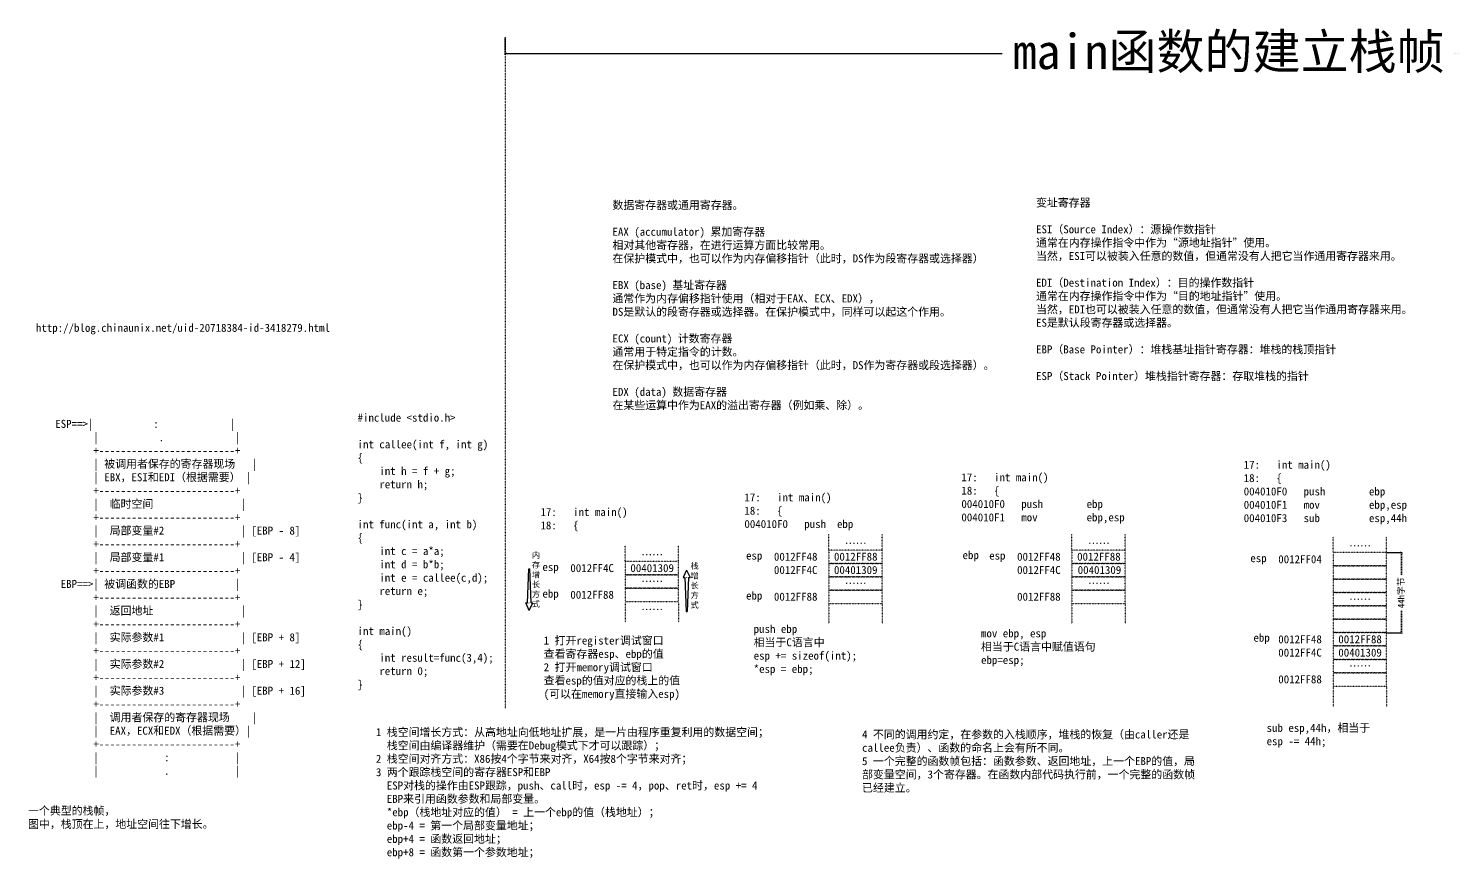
# Model space of a CAD drawing. Header units: millimetres. Extents: x 4752 to 29114, y 1106 to 4893.
# Drawn here: x 4752 to 7422, y 1106 to 2661 of the extents above; entities that cross this region are included whole.
import ezdxf

# ---------------------------------------------------------------- set-up
doc = ezdxf.new("R2010")
doc.units = ezdxf.units.MM
doc.linetypes.add('ACAD_ISO07W100', pattern=[3, 0, -3])
doc.linetypes.add('DOT', pattern=[0.25, 0, -0.25])
doc.layers.add('arrow', color=7, linetype='Continuous')
doc.styles.get("Standard").update_dxf_attribs({"font": ''})
doc.styles.add('w', font='', dxfattribs={"height": 15})
doc.styles.get('Standard').set_extended_font_data('SimSun')
doc.styles.get('w').set_extended_font_data('SimSun')
doc.dimstyles.new('w', dxfattribs={"dimscale": 3, "dimtxt": 4, "dimasz": 1.5, "dimexe": 1.25, "dimexo": 0.625, "dimtad": 0, "dimtxsty": 'Standard', "dimblk": 'ARCHTICK', "dimcen": 2.5, "dimclrd": 5, "dimclre": 5, "dimclrt": 5, "dimadec": 1, "dimazin": 0, "dimtfac": 1, "dimtmove": 0, "dimatfit": 3, "dimfxl": 1, "dimarcsym": 0})

# ---------------------------------------------------------------- blocks, each defined once
blk = doc.blocks.new('b')
at = {"linetype": 'DOT'}
blk.add_lwpolyline([(-100, 0), (0, 0), (0, 25), (-100, 25)], close=True, dxfattribs=at)
blk = doc.blocks.new('_ArchTick')
at = {"color": 0, "linetype": 'ByBlock', "const_width": 0.15}
blk.add_lwpolyline([(-0.5, -0.5), (0.5, 0.5)], dxfattribs=at)
blk = doc.blocks.new('*D6')
at = {"color": 5, "linetype": 'ACAD_ISO07W100', "lineweight": -2}
for p, q in [((7298.7, 1678.9), (7328.7, 1678.9)), ((7324.9, 1678.9), (7324.9, 1634.9)), ((7324.9, 1528.9), (7324.9, 1572.9)), ((7298.7, 1528.9), (7328.7, 1528.9))]:
    blk.add_line(p, q, dxfattribs=at)
at = {"layer": 'Defpoints', "color": 0, "linetype": 'DOT'}
for p in [(7296.8, 1678.9), (7296.8, 1528.9), (7324.9, 1528.9)]:
    blk.add_point(p, dxfattribs=at)
at = {"color": 5, "linetype": 'DOT', "lineweight": -2, "xscale": 4.5, "yscale": 4.5, "zscale": 4.5}
for p, rotation in [((7324.9, 1678.9), 90), ((7324.9, 1528.9), 270)]:
    blk.add_blockref('_ArchTick', p, dxfattribs=dict(at, rotation=rotation))
at = {"color": 5, "linetype": 'DOT', "insert": (7324.9, 1603.9), "char_height": 12, "attachment_point": 5, "rotation": 90}
blk.add_mtext('44h字节', dxfattribs=at)
blk = doc.blocks.new('*D86')
at = {"color": 5, "linetype": 'ACAD_ISO07W100', "lineweight": -2}
for p, q in [((5645.3, 2643.7), (5645.3, 2610.7)), ((8356.7, 2643.7), (8356.7, 2610.7)), ((5645.3, 2614.5), (6579.5, 2614.5)), ((8356.7, 2614.5), (7422.5, 2614.5))]:
    blk.add_line(p, q, dxfattribs=at)
at = {"layer": 'Defpoints', "color": 0, "linetype": 'DOT'}
for p in [(5645.3, 2645.6), (8356.7, 2645.6), (8356.7, 2614.5)]:
    blk.add_point(p, dxfattribs=at)
at = {"color": 5, "linetype": 'DOT', "lineweight": -2, "xscale": 4.5, "yscale": 4.5, "zscale": 4.5, "rotation": 180}
blk.add_blockref('_ArchTick', (5645.3, 2614.5), dxfattribs=at)
at = {"color": 5, "linetype": 'DOT', "lineweight": -2, "xscale": 4.5, "yscale": 4.5, "zscale": 4.5}
blk.add_blockref('_ArchTick', (8356.7, 2614.5), dxfattribs=at)
at = {"color": 5, "linetype": 'DOT', "insert": (7001, 2614.5), "char_height": 66, "attachment_point": 5}
blk.add_mtext('main函数的建立栈帧', dxfattribs=at)

msp = doc.modelspace()

# ---------------------------------------------------------------- linework, layer by layer
at = {"linetype": 'DOT'}
for p, q in [((5645.304, 2645.613), (5645.304, 1385.702)), ((6251.528, 1683.79), (6251.528, 1713.79)), ((6351.528, 1683.79), (6351.528, 1713.79)), ((6707.296, 1683.79), (6707.296, 1713.79)), ((6807.296, 1683.79), (6807.296, 1713.79)), ((5869.97, 1662.38), (5869.97, 1692.38)), ((5969.97, 1662.38), (5969.97, 1692.38)), ((7196.778, 1678.934), (7196.778, 1708.934)), ((7296.778, 1678.934), (7296.778, 1708.934)), ((5869.97, 1587.38), (5869.97, 1548.859)), ((5969.97, 1587.38), (5969.97, 1548.859)), ((6251.528, 1583.79), (6251.528, 1545.269)), ((6351.528, 1583.79), (6351.528, 1545.269)), ((6707.296, 1583.79), (6707.296, 1545.269)), ((6807.296, 1583.79), (6807.296, 1545.269)), ((7196.778, 1428.934), (7196.778, 1390.413)), ((7296.778, 1428.934), (7296.778, 1390.413))]:
    msp.add_line(p, q, dxfattribs=at)
for points in [[(6251.528, 1658.79), (6351.528, 1658.79), (6351.528, 1683.79), (6251.528, 1683.79)], [(6707.296, 1658.79), (6807.296, 1658.79), (6807.296, 1683.79), (6707.296, 1683.79)], [(5869.97, 1637.38), (5969.97, 1637.38), (5969.97, 1662.38), (5869.97, 1662.38)], [(7196.778, 1653.934), (7296.778, 1653.934), (7296.778, 1678.934), (7196.778, 1678.934)], [(5869.97, 1612.38), (5969.97, 1612.38), (5969.97, 1637.38), (5869.97, 1637.38)], [(6251.528, 1608.79), (6351.528, 1608.79), (6351.528, 1633.79), (6251.528, 1633.79)], [(6707.296, 1608.79), (6807.296, 1608.79), (6807.296, 1633.79), (6707.296, 1633.79)], [(5869.97, 1587.38), (5969.97, 1587.38), (5969.97, 1612.38), (5869.97, 1612.38)], [(6251.528, 1583.79), (6351.528, 1583.79), (6351.528, 1608.79), (6251.528, 1608.79)], [(6707.296, 1583.79), (6807.296, 1583.79), (6807.296, 1608.79), (6707.296, 1608.79)], [(7196.778, 1503.934), (7296.778, 1503.934), (7296.778, 1528.934), (7196.778, 1528.934)], [(7196.778, 1453.934), (7296.778, 1453.934), (7296.778, 1478.934), (7196.778, 1478.934)], [(7196.778, 1428.934), (7296.778, 1428.934), (7296.778, 1453.934), (7196.778, 1453.934)]]:
    msp.add_lwpolyline(points, close=True, dxfattribs=at)
at = {"layer": 'arrow', "color": 1}
for p, q in [((5686.654, 1584.646), (5689.132, 1648.624)), ((5689.132, 1648.624), (5691.37, 1648.624)), ((5693.848, 1584.646), (5691.37, 1648.624)), ((5985.111, 1646.336), (5978.315, 1632.458)), ((5978.315, 1632.458), (5981.514, 1632.458)), ((5981.514, 1632.458), (5983.992, 1568.48)), ((5985.111, 1646.336), (5991.906, 1632.458)), ((5985.111, 1633.082), (5985.111, 1632.458)), ((5988.708, 1632.458), (5986.23, 1568.48)), ((5988.708, 1632.458), (5991.906, 1632.458)), ((5683.456, 1584.646), (5686.654, 1584.646)), ((5690.251, 1570.768), (5683.456, 1584.646)), ((5690.251, 1570.768), (5697.046, 1584.646)), ((5690.251, 1584.023), (5690.251, 1584.646)), ((5693.848, 1584.646), (5697.046, 1584.646)), ((5983.992, 1568.48), (5986.23, 1568.48))]:
    msp.add_line(p, q, dxfattribs=at)

# ---------------------------------------------------------------- block references
at = {"linetype": 'DOT'}
for p in [(6351.528, 1633.79), (6807.296, 1633.79), (7296.778, 1628.934), (7296.778, 1603.934), (7296.778, 1578.934), (7296.778, 1553.934), (7296.778, 1528.934), (7296.778, 1478.934)]:
    msp.add_blockref('b', p, dxfattribs=at)

# ---------------------------------------------------------------- texts
at = {"linetype": 'DOT', "style": 'w'}
for s, insert, char_height, width, attachment_point in [('{\\C5;数据寄存器或通用寄存器。\\P}\\PEAX (accumulator) 累加寄存器\\P相对其他寄存器，在进行运算方面比较常用。\\P在保护模式中，也可以作为内存偏移指针（此时，DS作为段寄存器或选择器）\\P\\P{\\C1;EBX (base) 基址寄存器\\P}通常作为内存偏移指针使用（相对于EAX、ECX、EDX），\\PDS是默认的段寄存器或选择器。在保护模式中，同样可以起这个作用。\\P\\PECX (count) 计数寄存器\\P通常用于特定指令的计数。\\P在保护模式中，也可以作为内存偏移指针（此时，DS作为寄存器或段选择器）。\\P\\PEDX (data) 数据寄存器\\P在某些运算中作为EAX的溢出寄存器（例如乘、除）。', (5846.141, 2337.878), 15, 753.52856, 1), ('{\\C5;变址寄存器\\P}\\PESI（Source Index）：源操作数指针\\P通常在内存操作指令中作为“源地址指针”使用。\\P当然，ESI可以被装入任意的数值，但通常没有人把它当作通用寄存器来用。\\P\\PEDI（Destination Index）：目的操作数指针\\P通常在内存操作指令中作为“目的地址指针”使用。\\P当然，EDI也可以被装入任意的数值，但通常没有人把它当作通用寄存器来用。\\PES是默认段寄存器或选择器。\\P\\PEBP（Base Pointer）：堆栈基址指针寄存器：堆栈的栈顶指针\\P\\PESP（Stack Pointer）堆栈指针寄存器：存取堆栈的指针', (6639.967, 2342.449), 15, 732.01017, 1), ('http://blog.chinaunix.net/uid-20718384-id-3418279.html', (4765.54, 2107.827), 15, 796.20206, 1), ('     ESP==>|           :             |\\P            |           .             |\\P            +-------------------------+\\P            | 被调用者保存的寄存器现场   |\\P            | EBX，ESI和EDI（根据需要） |\\P            +-------------------------+\\P            |  临时空间                |\\P            +-------------------------+\\P            |  局部变量#2              | [EBP - 8]\\P            +-------------------------+\\P            |  局部变量#1              | [EBP - 4]\\P            +-------------------------+\\P      EBP==>| 被调函数的EBP           |\\P            +-------------------------+\\P            |  返回地址                |\\P            +-------------------------+\\P            |  实际参数#1              | [EBP + 8]\\P            +-------------------------+\\P            |  实际参数#2              | [EBP + 12]\\P            +-------------------------+\\P            |  实际参数#3              | [EBP + 16]\\P            +-------------------------+\\P            |  调用者保存的寄存器现场    |\\P            |  EAX，ECX和EDX（根据需要）|\\P            +-------------------------+\\P            |            :            |\\P            |            .            |\\P      \\P                  \\P\\pt600;一个典型的栈帧，\\P图中，栈顶在上，地址空间往下增长。', (4750.715, 1927.802), 15, 586.22192, 1), ('#include <stdio.h>\\P\\Pint callee(int f, int g)\\P\\{\\P    int h = f + g;\\P    return h;\\P\\}\\P\\Pint func(int a, int b)\\P\\{\\P    int c = a*a;\\P    int d = b*b;\\P    int e = callee(c,d);\\P    return e;\\P\\}\\P\\Pint main()\\P\\{\\P    int result=func(3,4);\\P    return 0;\\P\\}', (5368.342, 1939.506), 15, 765.08638, 1), ('17:   int main()\\P18:   \\{\\P004010F0   push        ebp\\P004010F1   mov         ebp,esp\\P{\\C1;004010F3   sub         esp,44h}', (7029.214, 1851.187), 15, 359.8987, 1), ('17:   int main()\\P18:   \\{\\P004010F0   push        ebp\\P{\\C1;004010F1   mov         ebp,esp}', (6500.058, 1827.623), 15, 359.8987, 1), ('17:   int main()\\P18:   \\{\\P{\\C1;004010F0   push  ebp}', (6093.395, 1790.071), 15, 290.40525, 1), ('17:   int main()\\P18:   \\{', (5711.169, 1762.505), 15, 216.08627, 1), ('{\\C5;……}', (6302.05, 1696.29), 15, 101.04447, 5), ('{\\C5;……}', (6757.818, 1696.29), 15, 101.04447, 5), ('{\\C5;……}', (7247.3, 1691.434), 15, 101.04447, 5), ('内\\P存\\P增\\P长\\P方\\P式', (5695.096, 1679.864), 11, 62.83281, 1), ('{\\C5;00401309}', (5920.492, 1649.88), 15, 101.04447, 5), ('{\\C5;……}', (5920.492, 1674.88), 15, 101.04447, 5), ('栈\\P增\\P长\\P方\\P式', (5992.375, 1659.467), 11, 62.83281, 1), ('0012FF48', (6189.536, 1671.238), 15, 101.04447, 5), ('{\\C5;0012FF88}', (6302.05, 1671.29), 15, 101.04447, 5), ('0012FF48', (6645.304, 1671.238), 15, 101.04447, 5), ('{\\C5;0012FF88}', (6757.818, 1671.29), 15, 101.04447, 5), ('{\\C5;esp}', (7056.963, 1666.434), 15, 101.04447, 5), ('0012FF04', (7134.786, 1666.434), 15, 101.04447, 5), ('0012FF4C', (6189.536, 1646.29), 15, 101.04447, 5), ('{\\C5;00401309}', (6302.05, 1646.29), 15, 101.04447, 5), ('0012FF4C', (6645.304, 1646.29), 15, 101.04447, 5), ('{\\C5;00401309}', (6758.862, 1646.29), 15, 101.04447, 5), ('0012FF88', (5807.978, 1599.88), 15, 101.04447, 5), ('{\\C5;……}', (5920.492, 1624.88), 15, 101.04447, 5), ('0012FF88', (6189.536, 1596.29), 15, 101.04447, 5), ('{\\C5;……}', (6302.05, 1621.29), 15, 101.04447, 5), ('0012FF88', (6645.304, 1596.29), 15, 101.04447, 5), ('{\\C5;……}', (6757.818, 1621.29), 15, 101.04447, 5), ('{\\C5;……}', (7247.3, 1591.434), 15, 101.04447, 5), ('{\\C5;……}', (5920.492, 1572.146), 15, 101.04447, 5), ('1 打开register调试窗口\\P查看寄存器esp、ebp的值\\P2 打开memory调试窗口\\P查看esp的值对应的栈上的值\\P(可以在memory直接输入esp)', (5717.199, 1521.699), 15, 279.97304, 1), ('push ebp\\P相当于C语言中\\Pesp += sizeof(int);\\P*esp = ebp;', (6110.732, 1543.379), 15, 278.4735, 1), ('mov ebp, esp\\P相当于C语言中赋值语句^Jebp=esp;', (6536.848, 1535.163), 15, 307.94163, 1), ('{\\C5;ebp}', (7062.773, 1517.316), 15, 101.04447, 5), ('0012FF48', (7134.786, 1516.382), 15, 101.04447, 5), ('{\\C5;0012FF88}', (7247.3, 1516.434), 15, 101.04447, 5), ('0012FF4C', (7134.786, 1491.434), 15, 101.04447, 5), ('{\\C5;00401309}', (7247.3, 1491.434), 15, 101.04447, 5), ('0012FF88', (7134.786, 1441.434), 15, 101.04447, 5), ('{\\C5;……}', (7247.3, 1466.434), 15, 101.04447, 5), ('1 栈空间增长方式：从高地址向低地址扩展，是一片由程序重复利用的数据空间；\\P  栈空间由编译器维护（需要在Debug模式下才可以跟踪）；\\P2 栈空间对齐方式：X86按4个字节来对齐，X64按8个字节来对齐；\\P3 两个跟踪栈空间的寄存器ESP和EBP\\P  ESP对栈的操作由ESP跟踪，push、call时，esp -= 4，pop、ret时，esp += 4\\P  EBP来引用函数参数和局部变量。\\P  *ebp（栈地址对应的值） = 上一个ebp的值（栈地址）；\\P  ebp-4 = 第一个局部变量地址；\\P  ebp+4 = 函数返回地址；\\P  ebp+8 = 函数第一个参数地址；\\P  ', (5402.737, 1349.979), 15, 768.21566, 1), ('4 不同的调用约定，在参数的入栈顺序，堆栈的恢复（由caller还是callee负责）、函数的命名上会有所不同。\\P5 一个完整的函数帧包括：函数参数、返回地址，上一个EBP的值，局部变量空间，3个寄存器。在函数内部代码执行前，一个完整的函数帧已经建立。', (6313.882, 1345.677), 15, 623.73153, 1), ('sub esp,44h，相当于^Jesp -= 44h;', (7072.084, 1357.983), 15, 254.89908, 1)]:
    msp.add_mtext(s, dxfattribs=dict(at, insert=insert, char_height=char_height, width=width, attachment_point=attachment_point))
at = {"color": 5, "linetype": 'DOT', "char_height": 15, "width": 101.04447, "attachment_point": 5, "style": 'w'}
for s, insert in [('esp', (5730.155, 1649.88)), ('{\\C256;0012FF4C}', (5807.978, 1649.88)), ('esp', (6111.713, 1671.29)), ('ebp', (6517.534, 1672.172)), ('esp', (6567.481, 1671.29)), ('ebp', (5730.155, 1599.88)), ('ebp', (6111.713, 1596.29))]:
    msp.add_mtext(s, dxfattribs=dict(at, insert=insert))

# ---------------------------------------------------------------- dimensions: what is measured, and where the dimension line sits
at = {"linetype": 'DOT'}
dim = msp.add_linear_dim(base=(8356.744, 2614.461), p1=(5645.304, 2645.613), p2=(8356.744, 2645.613), text='main函数的建立栈帧', dimstyle='w', override={"dimtxt": 22}, dxfattribs=at)
dim.commit()
dim.dimension.update_dxf_attribs({"geometry": '*D86', "text_midpoint": (7001.024, 2614.461)})
dim = msp.add_linear_dim(base=(7324.923, 1528.934), p1=(7296.778, 1678.934), p2=(7296.778, 1528.934), angle=90, text='44h字节', dimstyle='w', dxfattribs=at)
dim.commit()
dim.dimension.update_dxf_attribs({"geometry": '*D6', "text_midpoint": (7324.923, 1603.934)})

doc.saveas('drawing.dxf')
